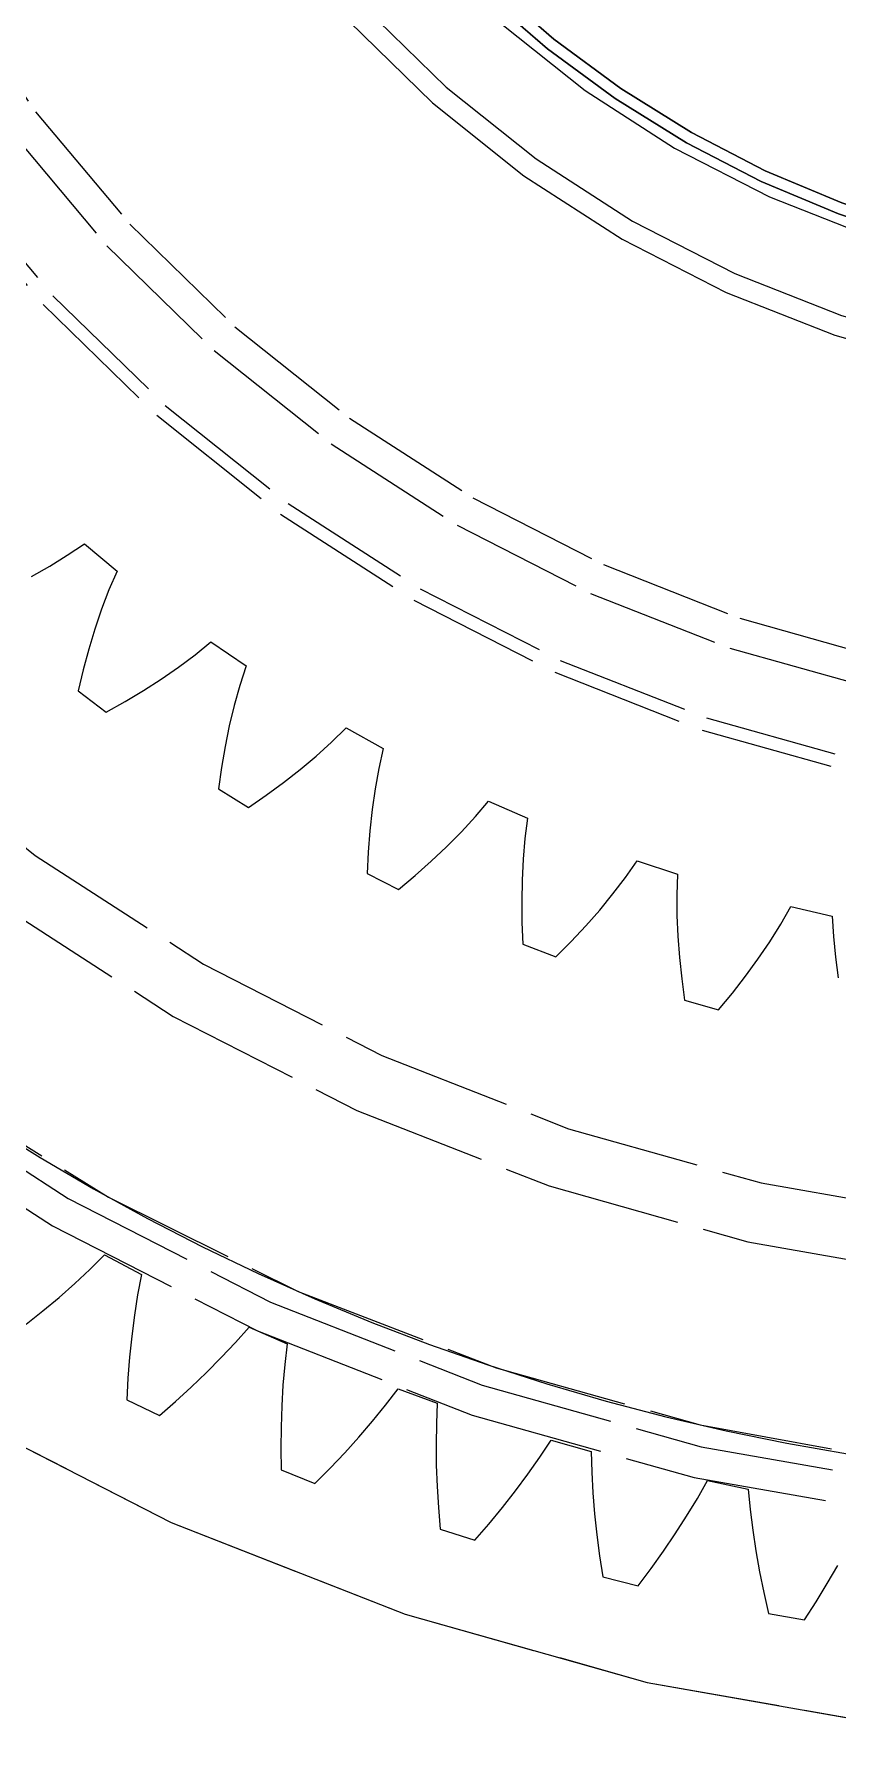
# Model space of a CAD drawing. Header units: millimetres. Extents: x -9 to 234, y -53 to 196.
# Drawn here: x 14.08 to 21.72, y 121.71 to 137.99 of the extents above; entities that cross this region are included whole.
import ezdxf

# ---------------------------------------------------------------- set-up
doc = ezdxf.new("R2010")
doc.units = ezdxf.units.MM
doc.linetypes.add('DASHED', pattern=[1.524, 1.27, -0.254])
doc.layers.add('HIDDEN', color=8, linetype='DASHED')
doc.layers.add('VISIBLE', color=7, linetype='CONTINUOUS')

msp = doc.modelspace()

# ---------------------------------------------------------------- linework, layer by layer
at = {"layer": 'HIDDEN'}
for points in [[(12.40764, 127.83736), (14.25, 126.64744), (16.20168, 125.64687), (18.24329, 124.8456), (20.35454, 124.25159), (22.51444, 123.87074), (24.70152, 123.70684), (26.89406, 123.76152), (29.07026, 124.03423), (31.20849, 124.52227), (33.2875, 125.22078), (35.28663, 126.12282), (37.18602, 127.21943), (38.96678, 128.49971), (40.61121, 129.95093), (42.10298, 131.55867), (43.42725, 133.30696), (44.57087, 135.17841), (45.52248, 137.15443), (46.2726, 139.21539), (46.81379, 141.34078), (47.14068, 143.50951), (47.25, 145.7)], [(12.40764, 127.83736), (14.25, 126.64744), (16.20168, 125.64687), (18.24329, 124.8456), (20.35454, 124.25159), (22.51444, 123.87074), (24.70152, 123.70684), (26.89406, 123.76152), (29.07026, 124.03423), (31.20849, 124.52227), (33.2875, 125.22078), (35.28663, 126.12282), (37.18602, 127.21943), (38.96678, 128.49971), (40.61121, 129.95093), (42.10298, 131.55867), (43.42725, 133.30696), (44.57087, 135.17841), (45.52248, 137.15443), (46.2726, 139.21539), (46.81379, 141.34078), (47.14068, 143.50951), (47.25, 145.7)], [(12.58276, 128.08095), (14.4, 126.90725), (16.32507, 125.92032), (18.33884, 125.12998), (20.4213, 124.54406), (22.55174, 124.16841), (24.709, 124.00674), (26.87164, 124.06068), (29.01817, 124.32967), (31.12724, 124.81105), (33.1779, 125.50004), (35.14977, 126.38978), (37.02325, 127.47144), (38.77973, 128.73426), (40.40174, 130.16569), (41.87316, 131.75151), (43.17938, 133.47595), (44.30741, 135.32189), (45.24603, 137.27096), (45.98593, 139.30381), (46.51974, 141.40023), (46.84217, 143.53938), (46.95, 145.7)], [(12.58276, 128.08095), (14.4, 126.90725), (16.32507, 125.92032), (18.33884, 125.12998), (20.4213, 124.54406), (22.55174, 124.16841), (24.709, 124.00674), (26.87164, 124.06068), (29.01817, 124.32967), (31.12724, 124.81105), (33.1779, 125.50004), (35.14977, 126.38978), (37.02325, 127.47144), (38.77973, 128.73426), (40.40174, 130.16569), (41.87316, 131.75151), (43.17938, 133.47595), (44.30741, 135.32189), (45.24603, 137.27096), (45.98593, 139.30381), (46.51974, 141.40023), (46.84217, 143.53938), (46.95, 145.7)], [(12.58276, 128.08095), (14.4, 126.90725), (16.32507, 125.92032), (18.33884, 125.12998), (20.4213, 124.54406), (22.55174, 124.16841), (24.709, 124.00674), (26.87164, 124.06068), (29.01817, 124.32967), (31.12724, 124.81105), (33.1779, 125.50004), (35.14977, 126.38978), (37.02325, 127.47144), (38.77973, 128.73426), (40.40174, 130.16569), (41.87316, 131.75151), (43.17938, 133.47595), (44.30741, 135.32189), (45.24603, 137.27096), (45.98593, 139.30381), (46.51974, 141.40023), (46.84217, 143.53938), (46.95, 145.7)], [(12.58276, 128.08095), (14.4, 126.90725), (16.32507, 125.92032), (18.33884, 125.12998), (20.4213, 124.54406), (22.55174, 124.16841), (24.709, 124.00674), (26.87164, 124.06068), (29.01817, 124.32967), (31.12724, 124.81105), (33.1779, 125.50004), (35.14977, 126.38978), (37.02325, 127.47144), (38.77973, 128.73426), (40.40174, 130.16569), (41.87316, 131.75151), (43.17938, 133.47595), (44.30741, 135.32189), (45.24603, 137.27096), (45.98593, 139.30381), (46.51974, 141.40023), (46.84217, 143.53938), (46.95, 145.7)], [(12.59526, 131.36043), (14.0859, 130.17169), (15.6875, 129.13726), (17.38413, 128.26745), (19.15894, 127.57089), (20.99429, 127.0545), (22.87193, 126.72343), (24.7732, 126.58094), (26.67921, 126.62848), (28.57102, 126.86555), (30.42982, 127.28981), (32.23715, 127.89704), (33.97503, 128.6812), (35.6262, 129.6345), (37.17424, 130.74747), (38.60378, 132.00905), (39.9006, 133.40669), (41.05182, 134.9265), (42.04599, 136.55339), (42.87323, 138.27118), (43.52533, 140.06281), (43.9958, 141.91046), (44.27996, 143.79576), (44.375, 145.7)], [(12.59526, 131.36043), (14.0859, 130.17169), (15.6875, 129.13726), (17.38413, 128.26745), (19.15894, 127.57089), (20.99429, 127.0545), (22.87193, 126.72343), (24.7732, 126.58094), (26.67921, 126.62848), (28.57102, 126.86555), (30.42982, 127.28981), (32.23715, 127.89704), (33.97503, 128.6812), (35.6262, 129.6345), (37.17424, 130.74747), (38.60378, 132.00905), (39.9006, 133.40669), (41.05182, 134.9265), (42.04599, 136.55339), (42.87323, 138.27118), (43.52533, 140.06281), (43.9958, 141.91046), (44.27996, 143.79576), (44.375, 145.7)], [(13.25, 124.91539), (15.37911, 123.82386), (17.60632, 122.94974), (19.9095, 122.30173), (22.26575, 121.88626), (24.65166, 121.70746), (27.04352, 121.76711), (29.41756, 122.06461), (31.75017, 122.59702), (34.01818, 123.35903), (36.19906, 124.34308), (38.27111, 125.53938), (40.21376, 126.93604), (42.00768, 128.5192), (43.63507, 130.2731), (45.07973, 132.18032), (46.32732, 134.2219), (47.36543, 136.37756), (48.18375, 138.62588), (48.77414, 140.94449), (49.13074, 143.31037), (49.25, 145.7)], [(13.25, 124.91539), (15.37911, 123.82386), (17.60632, 122.94974), (19.9095, 122.30173), (22.26575, 121.88626), (24.65166, 121.70746), (27.04352, 121.76711), (29.41756, 122.06461), (31.75017, 122.59702), (34.01818, 123.35903), (36.19906, 124.34308), (38.27111, 125.53938), (40.21376, 126.93604), (42.00768, 128.5192), (43.63507, 130.2731), (45.07973, 132.18032), (46.32732, 134.2219), (47.36543, 136.37756), (48.18375, 138.62588), (48.77414, 140.94449), (49.13074, 143.31037), (49.25, 145.7)], [(13.25, 124.91539), (15.37911, 123.82386), (17.60632, 122.94974), (19.9095, 122.30173), (22.26575, 121.88626), (24.65166, 121.70746), (27.04352, 121.76711), (29.41756, 122.06461), (31.75017, 122.59702), (34.01818, 123.35903), (36.19906, 124.34308), (38.27111, 125.53938), (40.21376, 126.93604), (42.00768, 128.5192), (43.63507, 130.2731), (45.07973, 132.18032), (46.32732, 134.2219), (47.36543, 136.37756), (48.18375, 138.62588), (48.77414, 140.94449), (49.13074, 143.31037), (49.25, 145.7)], [(13.25, 124.91539), (15.37911, 123.82386), (17.60632, 122.94974), (19.9095, 122.30173), (22.26575, 121.88626), (24.65166, 121.70746), (27.04352, 121.76711), (29.41756, 122.06461), (31.75017, 122.59702), (34.01818, 123.35903), (36.19906, 124.34308), (38.27111, 125.53938), (40.21376, 126.93604), (42.00768, 128.5192), (43.63507, 130.2731), (45.07973, 132.18032), (46.32732, 134.2219), (47.36543, 136.37756), (48.18375, 138.62588), (48.77414, 140.94449), (49.13074, 143.31037), (49.25, 145.7)], [(13.25, 124.91539), (15.37911, 123.82386), (17.60632, 122.94974), (19.9095, 122.30173), (22.26575, 121.88626), (24.65166, 121.70746), (27.04352, 121.76711), (29.41756, 122.06461), (31.75017, 122.59702), (34.01818, 123.35903), (36.19906, 124.34308), (38.27111, 125.53938), (40.21376, 126.93604), (42.00768, 128.5192), (43.63507, 130.2731), (45.07973, 132.18032), (46.32732, 134.2219), (47.36543, 136.37756), (48.18375, 138.62588), (48.77414, 140.94449), (49.13074, 143.31037), (49.25, 145.7)], [(13.75025, 129.70482), (15.4, 128.6393), (17.14764, 127.74333), (18.97581, 127.02583), (20.86634, 126.49392), (22.80043, 126.15289), (24.75887, 126.00612), (26.72218, 126.05509), (28.67087, 126.29929), (30.58556, 126.7363), (32.44722, 127.36179), (34.23735, 128.16953), (35.93816, 129.15149), (37.53275, 130.29792), (39.00527, 131.59742), (40.34108, 133.03708), (41.5269, 134.60259), (42.55096, 136.2784), (43.40308, 138.04783), (44.07478, 139.89332), (44.5594, 141.79652), (44.85211, 143.73851), (44.95, 145.7)], [(13.75025, 129.70482), (15.4, 128.6393), (17.14764, 127.74333), (18.97581, 127.02583), (20.86634, 126.49392), (22.80043, 126.15289), (24.75887, 126.00612), (26.72218, 126.05509), (28.67087, 126.29929), (30.58556, 126.7363), (32.44722, 127.36179), (34.23735, 128.16953), (35.93816, 129.15149), (37.53275, 130.29792), (39.00527, 131.59742), (40.34108, 133.03708), (41.5269, 134.60259), (42.55096, 136.2784), (43.40308, 138.04783), (44.07478, 139.89332), (44.5594, 141.79652), (44.85211, 143.73851), (44.95, 145.7)], [(13.75025, 129.70482), (15.4, 128.6393), (17.14764, 127.74333), (18.97581, 127.02583), (20.86634, 126.49392), (22.80043, 126.15289), (24.75887, 126.00612), (26.72218, 126.05509), (28.67087, 126.29929), (30.58556, 126.7363), (32.44722, 127.36179), (34.23735, 128.16953), (35.93816, 129.15149), (37.53275, 130.29792), (39.00527, 131.59742), (40.34108, 133.03708), (41.5269, 134.60259), (42.55096, 136.2784), (43.40308, 138.04783), (44.07478, 139.89332), (44.5594, 141.79652), (44.85211, 143.73851), (44.95, 145.7)], [(13.75025, 129.70482), (15.4, 128.6393), (17.14764, 127.74333), (18.97581, 127.02583), (20.86634, 126.49392), (22.80043, 126.15289), (24.75887, 126.00612), (26.72218, 126.05509), (28.67087, 126.29929), (30.58556, 126.7363), (32.44722, 127.36179), (34.23735, 128.16953), (35.93816, 129.15149), (37.53275, 130.29792), (39.00527, 131.59742), (40.34108, 133.03708), (41.5269, 134.60259), (42.55096, 136.2784), (43.40308, 138.04783), (44.07478, 139.89332), (44.5594, 141.79652), (44.85211, 143.73851), (44.95, 145.7)], [(13.30393, 138.39991), (14.09014, 137.24674), (14.98727, 136.17758), (15.9864, 135.20306), (17.07759, 134.33287), (18.25, 133.57564), (19.49198, 132.93892), (20.79119, 132.42902), (22.13471, 132.05101), (23.50919, 131.80865), (24.90097, 131.70435), (26.29622, 131.73915), (27.68107, 131.91269), (29.04177, 132.22326), (30.36477, 132.66777), (31.63695, 133.24179), (32.84565, 133.93964), (33.97886, 134.75436), (35.02532, 135.67786), (35.97462, 136.70097), (36.81734, 137.81352), (37.5451, 139.00444)], [(13.30393, 138.39991), (14.09014, 137.24674), (14.98727, 136.17758), (15.9864, 135.20306), (17.07759, 134.33287), (18.25, 133.57564), (19.49198, 132.93892), (20.79119, 132.42902), (22.13471, 132.05101), (23.50919, 131.80865), (24.90097, 131.70435), (26.29622, 131.73915), (27.68107, 131.91269), (29.04177, 132.22326), (30.36477, 132.66777), (31.63695, 133.24179), (32.84565, 133.93964), (33.97886, 134.75436), (35.02532, 135.67786), (35.97462, 136.70097), (36.81734, 137.81352), (37.5451, 139.00444)], [(13.85101, 137.0656), (14.76736, 135.97353), (15.78789, 134.97813), (16.90247, 134.08929), (18.1, 133.31584), (19.36859, 132.66547), (20.69564, 132.14464), (22.06795, 131.75853), (23.47189, 131.51098), (24.89349, 131.40444), (26.31864, 131.43999), (27.73317, 131.61725), (29.12302, 131.93447), (30.47438, 132.38851), (31.77381, 132.97483), (33.00841, 133.68763), (34.1659, 134.51981), (35.23479, 135.4631), (36.20444, 136.50814), (37.06521, 137.64452), (37.80857, 138.86097)], [(13.85101, 137.0656), (14.76736, 135.97353), (15.78789, 134.97813), (16.90247, 134.08929), (18.1, 133.31584), (19.36859, 132.66547), (20.69564, 132.14464), (22.06795, 131.75853), (23.47189, 131.51098), (24.89349, 131.40444), (26.31864, 131.43999), (27.73317, 131.61725), (29.12302, 131.93447), (30.47438, 132.38851), (31.77381, 132.97483), (33.00841, 133.68763), (34.1659, 134.51981), (35.23479, 135.4631), (36.20444, 136.50814), (37.06521, 137.64452), (37.80857, 138.86097)], [(17.21575, 138.24531), (17.99792, 137.4824), (18.85217, 136.80116), (19.77, 136.20836), (20.74229, 135.7099), (21.75939, 135.31072), (22.81117, 135.01479), (23.88719, 134.82506), (24.97676, 134.74341), (26.06904, 134.77065), (27.15318, 134.90651), (28.21841, 135.14964), (29.25414, 135.49762), (30.25007, 135.947), (31.19631, 136.49332), (32.08345, 137.13113), (32.90268, 137.8541), (33.64585, 138.65505)], [(13.19396, 136.5679), (14.16313, 135.41289), (15.24249, 134.36011), (16.42131, 133.42004), (17.68787, 132.602), (19.02959, 131.91414), (20.43312, 131.3633), (21.88453, 130.95493), (23.36939, 130.69311), (24.87294, 130.58044), (26.38024, 130.61803), (27.8763, 130.80551), (29.34626, 131.14102), (30.77551, 131.62122), (32.14985, 132.24134), (33.45561, 132.99523), (34.67982, 133.87537), (35.81032, 134.87304), (36.83586, 135.97831), (37.74625, 137.1802), (38.53245, 138.46676)], [(13.29301, 136.64293), (14.25422, 135.49741), (15.32471, 134.45328), (16.49384, 133.52093), (17.75, 132.70962), (19.08069, 132.02741), (20.4727, 131.48109), (21.91219, 131.07608), (23.38484, 130.81641), (24.87604, 130.70466), (26.37095, 130.74194), (27.85472, 130.92788), (29.31261, 131.26064), (30.73012, 131.73689), (32.09316, 132.35192), (33.38819, 133.09961), (34.60235, 133.97253), (35.72355, 134.962), (36.74067, 136.05819), (37.64358, 137.2502), (38.42332, 138.52619)], [(17.06914, 138.10927), (17.86559, 137.33244), (18.73542, 136.63877), (19.67, 136.03516), (20.66004, 135.52759), (21.69569, 135.12113), (22.76667, 134.8198), (23.86232, 134.62661), (24.97177, 134.54347), (26.08399, 134.57121), (27.18791, 134.70955), (28.27258, 134.95711), (29.32721, 135.31145), (30.34131, 135.76903), (31.30482, 136.32531), (32.20815, 136.97476), (33.04232, 137.71093), (33.79906, 138.52649)], [(18.42387, 138.46077), (19.02099, 137.94101), (19.65753, 137.47037), (20.32948, 137.05182), (21.03257, 136.68802), (21.76236, 136.38126), (22.51423, 136.13349), (23.28341, 135.94628), (24.06505, 135.82081), (24.85418, 135.75788), (25.64582, 135.75788), (26.43495, 135.82081), (27.21659, 135.94628), (27.98577, 136.13349), (28.73764, 136.38126), (29.46743, 136.68802), (30.17052, 137.05182), (30.84247, 137.47037), (31.47901, 137.94101), (32.07613, 138.46077)], [(18.52727, 138.08222), (19.31916, 137.45071), (20.17, 136.90118), (21.07132, 136.4391), (22.01418, 136.06906), (22.98919, 135.79473), (23.98667, 135.61885), (24.9967, 135.54316), (26.00926, 135.56841), (27.01427, 135.69435), (28.00174, 135.91974), (28.96186, 136.24232), (29.8851, 136.6589), (30.76227, 137.16534), (31.58466, 137.75659), (32.34409, 138.42679)], [(18.3579, 138.37179), (18.96123, 137.84793), (19.60423, 137.3736), (20.28284, 136.9518), (20.99279, 136.58519), (21.72959, 136.27608), (22.48861, 136.02641), (23.26504, 135.83777), (24.05399, 135.71135), (24.85049, 135.64794), (25.64951, 135.64794), (26.44601, 135.71135), (27.23496, 135.83777), (28.01139, 136.02641), (28.77041, 136.27608), (29.50721, 136.58519), (30.21716, 136.9518), (30.89577, 137.3736), (31.53877, 137.84793), (32.1421, 138.37179)], [(14.22438, 132.92497), (14.39234, 133.02783)], [(14.22438, 132.92497), (14.39234, 133.02783)], [(14.39234, 133.02783), (14.55414, 133.13622)], [(14.39234, 133.02783), (14.55414, 133.13622)], [(14.55414, 133.13622), (14.8655, 132.87767)], [(14.55414, 133.13622), (14.8655, 132.87767)], [(14.05085, 132.82724), (14.22438, 132.92497)], [(14.05085, 132.82724), (14.22438, 132.92497)], [(14.8655, 132.87767), (14.78869, 132.69871)], [(14.8655, 132.87767), (14.78869, 132.69871)], [(14.78869, 132.69871), (14.71845, 132.51471)], [(14.78869, 132.69871), (14.71845, 132.51471)], [(14.71845, 132.51471), (14.65426, 132.32618)], [(14.71845, 132.51471), (14.65426, 132.32618)], [(14.65426, 132.32618), (14.59577, 132.1335)], [(14.65426, 132.32618), (14.59577, 132.1335)], [(15.6079, 132.08007), (15.75901, 132.20292)], [(15.6079, 132.08007), (15.75901, 132.20292)], [(15.75901, 132.20292), (16.09289, 131.97421)], [(15.75901, 132.20292), (16.09289, 131.97421)], [(14.59577, 132.1335), (14.54275, 131.93697)], [(14.59577, 132.1335), (14.54275, 131.93697)], [(15.45014, 131.96215), (15.6079, 132.08007)], [(15.45014, 131.96215), (15.6079, 132.08007)], [(14.54275, 131.93697), (14.49499, 131.73682)], [(14.54275, 131.93697), (14.49499, 131.73682)], [(15.28638, 131.84882), (15.45014, 131.96215)], [(15.28638, 131.84882), (15.45014, 131.96215)], [(16.09289, 131.97421), (16.03292, 131.78892)], [(16.09289, 131.97421), (16.03292, 131.78892)], [(14.49499, 131.73682), (14.76311, 131.53435)], [(14.49499, 131.73682), (14.76311, 131.53435)], [(14.94254, 131.63505), (15.11706, 131.73984)], [(14.94254, 131.63505), (15.11706, 131.73984)], [(15.11706, 131.73984), (15.28638, 131.84882)], [(15.11706, 131.73984), (15.28638, 131.84882)], [(16.03292, 131.78892), (15.97996, 131.59922)], [(16.03292, 131.78892), (15.97996, 131.59922)], [(14.76311, 131.53435), (14.94254, 131.63505)], [(14.76311, 131.53435), (14.94254, 131.63505)], [(15.97996, 131.59922), (15.93344, 131.40557)], [(15.97996, 131.59922), (15.93344, 131.40557)], [(15.93344, 131.40557), (15.89298, 131.20832)], [(15.93344, 131.40557), (15.89298, 131.20832)], [(16.90572, 131.24851), (17.04485, 131.38478)], [(16.90572, 131.24851), (17.04485, 131.38478)], [(17.04485, 131.38478), (17.39841, 131.18785)], [(17.04485, 131.38478), (17.39841, 131.18785)], [(16.75951, 131.11654), (16.90572, 131.24851)], [(16.75951, 131.11654), (16.90572, 131.24851)], [(15.89298, 131.20832), (15.85831, 131.00774)], [(15.89298, 131.20832), (15.85831, 131.00774)], [(16.6069, 130.98858), (16.75951, 131.11654)], [(16.6069, 130.98858), (16.75951, 131.11654)], [(17.39841, 131.18785), (17.35579, 130.99782)], [(17.39841, 131.18785), (17.35579, 130.99782)], [(15.85831, 131.00774), (15.82922, 130.80404)], [(15.85831, 131.00774), (15.82922, 130.80404)], [(16.44836, 130.86445), (16.6069, 130.98858)], [(16.44836, 130.86445), (16.6069, 130.98858)], [(17.35579, 130.99782), (17.32056, 130.80404)], [(17.35579, 130.99782), (17.32056, 130.80404)], [(15.82922, 130.80404), (16.11489, 130.62717)], [(15.82922, 130.80404), (16.11489, 130.62717)], [(16.11489, 130.62717), (16.28426, 130.744)], [(16.11489, 130.62717), (16.28426, 130.744)], [(16.28426, 130.744), (16.44836, 130.86445)], [(16.28426, 130.744), (16.44836, 130.86445)], [(17.32056, 130.80404), (17.2921, 130.60693)], [(17.32056, 130.80404), (17.2921, 130.60693)], [(17.2921, 130.60693), (17.27002, 130.40678)], [(17.2921, 130.60693), (17.27002, 130.40678)], [(18.27473, 130.54024), (18.40069, 130.68877)], [(18.27473, 130.54024), (18.40069, 130.68877)], [(18.40069, 130.68877), (18.77092, 130.5253)], [(18.40069, 130.68877), (18.77092, 130.5253)], [(17.27002, 130.40678), (17.25401, 130.20385)], [(17.27002, 130.40678), (17.25401, 130.20385)], [(18.14133, 130.39535), (18.27473, 130.54024)], [(18.14133, 130.39535), (18.27473, 130.54024)], [(18.77092, 130.5253), (18.74601, 130.33215)], [(18.77092, 130.5253), (18.74601, 130.33215)], [(17.85476, 130.11562), (18.00117, 130.25385)], [(17.85476, 130.11562), (18.00117, 130.25385)], [(18.00117, 130.25385), (18.14133, 130.39535)], [(18.00117, 130.25385), (18.14133, 130.39535)], [(18.74601, 130.33215), (18.72881, 130.13595)], [(18.74601, 130.33215), (18.72881, 130.13595)], [(17.25401, 130.20385), (17.24384, 129.99834)], [(17.25401, 130.20385), (17.24384, 129.99834)], [(17.70247, 129.98055), (17.85476, 130.11562)], [(17.70247, 129.98055), (17.85476, 130.11562)], [(18.72881, 130.13595), (18.71866, 129.93705)], [(18.72881, 130.13595), (18.71866, 129.93705)], [(19.70325, 129.96131), (19.81497, 130.12083)], [(19.70325, 129.96131), (19.81497, 130.12083)], [(19.81497, 130.12083), (20.1987, 129.99222)], [(19.81497, 130.12083), (20.1987, 129.99222)], [(17.24384, 129.99834), (17.5446, 129.84858)], [(17.24384, 129.99834), (17.5446, 129.84858)], [(17.5446, 129.84858), (17.70247, 129.98055)], [(17.5446, 129.84858), (17.70247, 129.98055)], [(18.71866, 129.93705), (18.71514, 129.73572)], [(18.71866, 129.93705), (18.71514, 129.73572)], [(19.58378, 129.80473), (19.70325, 129.96131)], [(19.58378, 129.80473), (19.70325, 129.96131)], [(20.1987, 129.99222), (20.19173, 129.79759)], [(20.1987, 129.99222), (20.19173, 129.79759)], [(19.45728, 129.65091), (19.58378, 129.80473)], [(19.45728, 129.65091), (19.58378, 129.80473)], [(20.19173, 129.79759), (20.1927, 129.60064)], [(20.19173, 129.79759), (20.1927, 129.60064)], [(18.71514, 129.73572), (18.71792, 129.53218)], [(18.71514, 129.73572), (18.71792, 129.53218)], [(19.32425, 129.49975), (19.45728, 129.65091)], [(19.32425, 129.49975), (19.45728, 129.65091)], [(20.1927, 129.60064), (20.20095, 129.40166)], [(20.1927, 129.60064), (20.20095, 129.40166)], [(21.17909, 129.51666), (21.27562, 129.68581)], [(21.17909, 129.51666), (21.27562, 129.68581)], [(21.27562, 129.68581), (21.66958, 129.59315)], [(21.27562, 129.68581), (21.66958, 129.59315)], [(21.66958, 129.59315), (21.68059, 129.39871)], [(21.66958, 129.59315), (21.68059, 129.39871)], [(18.71792, 129.53218), (18.72676, 129.32661)], [(18.71792, 129.53218), (18.72676, 129.32661)], [(19.18508, 129.3512), (19.32425, 129.49975)], [(19.18508, 129.3512), (19.32425, 129.49975)], [(21.07459, 129.34972), (21.17909, 129.51666)], [(21.07459, 129.34972), (21.17909, 129.51666)], [(18.72676, 129.32661), (19.04005, 129.20524)], [(18.72676, 129.32661), (19.04005, 129.20524)], [(19.04005, 129.20524), (19.18508, 129.3512)], [(19.04005, 129.20524), (19.18508, 129.3512)], [(20.20095, 129.40166), (20.21602, 129.20086)], [(20.20095, 129.40166), (20.21602, 129.20086)], [(20.96282, 129.18489), (21.07459, 129.34972)], [(20.96282, 129.18489), (21.07459, 129.34972)], [(21.68059, 129.39871), (21.69973, 129.20269)], [(21.68059, 129.39871), (21.69973, 129.20269)], [(20.21602, 129.20086), (20.23756, 128.99845)], [(20.21602, 129.20086), (20.23756, 128.99845)], [(20.8443, 129.0221), (20.96282, 129.18489)], [(20.8443, 129.0221), (20.96282, 129.18489)], [(21.69973, 129.20269), (21.72631, 129.00532)], [(21.69973, 129.20269), (21.72631, 129.00532)], [(20.23756, 128.99845), (20.26533, 128.79457)], [(20.23756, 128.99845), (20.26533, 128.79457)], [(20.71942, 128.86135), (20.8443, 129.0221)], [(20.71942, 128.86135), (20.8443, 129.0221)], [(20.26533, 128.79457), (20.58849, 128.70262)], [(20.26533, 128.79457), (20.58849, 128.70262)], [(20.58849, 128.70262), (20.71942, 128.86135)], [(20.58849, 128.70262), (20.71942, 128.86135)], [(13.06994, 127.98289), (14.78381, 126.91946), (16.58978, 126.02131), (18.47198, 125.29636), (20.41383, 124.75098), (22.39825, 124.38997)], [(13.6339, 127.60812), (14.13316, 127.29713), (14.64074, 126.99991), (15.15626, 126.71668), (15.67933, 126.44767), (16.20957, 126.19306), (16.74658, 125.95306), (17.28995, 125.72783), (17.83927, 125.51755), (18.39415, 125.32238), (18.95415, 125.14246), (19.51887, 124.97793), (20.08788, 124.82891), (20.66075, 124.69551), (21.23706, 124.57782), (21.81637, 124.47595), (22.39825, 124.38997)], [(14.60772, 126.23139), (14.74734, 126.36883)], [(14.60772, 126.23139), (14.74734, 126.36883)], [(14.74734, 126.36883), (15.09675, 126.18305)], [(14.74734, 126.36883), (15.09675, 126.18305)], [(14.4629, 126.09696), (14.60772, 126.23139)], [(14.4629, 126.09696), (14.60772, 126.23139)], [(15.09675, 126.18305), (15.06088, 125.99044)], [(15.09675, 126.18305), (15.06088, 125.99044)], [(14.31325, 125.96541), (14.4629, 126.09696)], [(14.31325, 125.96541), (14.4629, 126.09696)], [(14.15902, 125.83665), (14.31325, 125.96541)], [(14.15902, 125.83665), (14.31325, 125.96541)], [(15.06088, 125.99044), (15.03041, 125.79521)], [(15.06088, 125.99044), (15.03041, 125.79521)], [(14.00044, 125.71059), (14.15902, 125.83665)], [(14.00044, 125.71059), (14.15902, 125.83665)], [(15.03041, 125.79521), (15.00504, 125.59758)], [(15.03041, 125.79521), (15.00504, 125.59758)], [(15.9917, 125.53644), (16.1214, 125.68329)], [(15.9917, 125.53644), (16.1214, 125.68329)], [(16.1214, 125.68329), (16.48291, 125.52233)], [(16.1214, 125.68329), (16.48291, 125.52233)], [(15.00504, 125.59758), (14.98453, 125.39772)], [(15.00504, 125.59758), (14.98453, 125.39772)], [(15.85662, 125.39224), (15.9917, 125.53644)], [(15.85662, 125.39224), (15.9917, 125.53644)], [(16.48291, 125.52233), (16.46057, 125.32769)], [(16.48291, 125.52233), (16.46057, 125.32769)], [(14.98453, 125.39772), (14.9687, 125.19576)], [(14.98453, 125.39772), (14.9687, 125.19576)], [(15.71651, 125.25058), (15.85662, 125.39224)], [(15.71651, 125.25058), (15.85662, 125.39224)], [(14.9687, 125.19576), (14.95741, 124.99183)], [(14.9687, 125.19576), (14.95741, 124.99183)], [(15.57164, 125.11137), (15.71651, 125.25058)], [(15.57164, 125.11137), (15.71651, 125.25058)], [(16.46057, 125.32769), (16.44379, 125.13082)], [(16.46057, 125.32769), (16.44379, 125.13082)], [(15.42224, 124.97456), (15.57164, 125.11137)], [(15.42224, 124.97456), (15.57164, 125.11137)], [(16.44379, 125.13082), (16.43227, 124.9319)], [(16.44379, 125.13082), (16.43227, 124.9319)], [(17.42079, 124.93973), (17.53993, 125.09527)], [(17.42079, 124.93973), (17.53993, 125.09527)], [(17.53993, 125.09527), (17.91179, 124.95992)], [(17.53993, 125.09527), (17.91179, 124.95992)], [(14.95741, 124.99183), (15.26849, 124.84011)], [(14.95741, 124.99183), (15.26849, 124.84011)], [(15.26849, 124.84011), (15.42224, 124.97456)], [(15.26849, 124.84011), (15.42224, 124.97456)], [(16.43227, 124.9319), (16.42575, 124.73109)], [(16.43227, 124.9319), (16.42575, 124.73109)], [(17.2961, 124.78646), (17.42079, 124.93973)], [(17.2961, 124.78646), (17.42079, 124.93973)], [(17.91179, 124.95992), (17.90308, 124.7642)], [(17.91179, 124.95992), (17.90308, 124.7642)], [(16.42575, 124.73109), (16.42405, 124.52852)], [(16.42575, 124.73109), (16.42405, 124.52852)], [(17.16621, 124.63537), (17.2961, 124.78646)], [(17.16621, 124.63537), (17.2961, 124.78646)], [(17.90308, 124.7642), (17.90008, 124.56663)], [(17.90308, 124.7642), (17.90008, 124.56663)], [(17.0314, 124.48639), (17.16621, 124.63537)], [(17.0314, 124.48639), (17.16621, 124.63537)], [(17.90008, 124.56663), (17.90246, 124.3674)], [(17.90008, 124.56663), (17.90246, 124.3674)], [(18.88803, 124.44417), (18.99602, 124.60764)], [(18.88803, 124.44417), (18.99602, 124.60764)], [(18.99602, 124.60764), (19.37642, 124.49856)], [(18.99602, 124.60764), (19.37642, 124.49856)], [(16.42405, 124.52852), (16.42701, 124.3243)], [(16.42405, 124.52852), (16.42701, 124.3243)], [(16.89191, 124.33949), (17.0314, 124.48639)], [(16.89191, 124.33949), (17.0314, 124.48639)], [(18.77433, 124.28257), (18.88803, 124.44417)], [(18.77433, 124.28257), (18.88803, 124.44417)], [(19.37642, 124.49856), (19.38138, 124.3027)], [(19.37642, 124.49856), (19.38138, 124.3027)], [(16.42701, 124.3243), (16.74792, 124.19465)], [(16.42701, 124.3243), (16.74792, 124.19465)], [(16.74792, 124.19465), (16.89191, 124.33949)], [(16.74792, 124.19465), (16.89191, 124.33949)], [(17.90246, 124.3674), (17.90996, 124.16662)], [(17.90246, 124.3674), (17.90996, 124.16662)], [(18.6553, 124.12278), (18.77433, 124.28257)], [(18.6553, 124.12278), (18.77433, 124.28257)], [(19.38138, 124.3027), (19.39217, 124.10541)], [(19.38138, 124.3027), (19.39217, 124.10541)], [(20.38626, 124.05216), (20.48259, 124.22276)], [(20.38626, 124.05216), (20.48259, 124.22276)], [(20.48259, 124.22276), (20.86967, 124.14048)], [(20.48259, 124.22276), (20.86967, 124.14048)], [(17.90996, 124.16662), (17.9224, 123.96443)], [(17.90996, 124.16662), (17.9224, 123.96443)], [(18.53121, 123.96477), (18.6553, 124.12278)], [(18.53121, 123.96477), (18.6553, 124.12278)], [(19.39217, 124.10541), (19.40844, 123.90682)], [(19.39217, 124.10541), (19.40844, 123.90682)], [(20.28411, 123.88302), (20.38626, 124.05216)], [(20.28411, 123.88302), (20.38626, 124.05216)], [(20.86967, 124.14048), (20.88828, 123.94545)], [(20.86967, 124.14048), (20.88828, 123.94545)], [(17.9224, 123.96443), (17.9396, 123.76091)], [(17.9224, 123.96443), (17.9396, 123.76091)], [(18.4023, 123.8085), (18.53121, 123.96477)], [(18.4023, 123.8085), (18.53121, 123.96477)], [(19.40844, 123.90682), (19.42994, 123.70706)], [(19.40844, 123.90682), (19.42994, 123.70706)], [(20.88828, 123.94545), (20.9128, 123.74939)], [(20.88828, 123.94545), (20.9128, 123.74939)], [(17.9396, 123.76091), (18.26877, 123.65396)], [(17.9396, 123.76091), (18.26877, 123.65396)], [(18.26877, 123.65396), (18.4023, 123.8085)], [(18.26877, 123.65396), (18.4023, 123.8085)], [(20.17651, 123.71532), (20.28411, 123.88302)], [(20.17651, 123.71532), (20.28411, 123.88302)], [(20.9128, 123.74939), (20.94289, 123.55242)], [(20.9128, 123.74939), (20.94289, 123.55242)], [(19.42994, 123.70706), (19.45644, 123.50623)], [(19.42994, 123.70706), (19.45644, 123.50623)], [(20.06375, 123.54903), (20.17651, 123.71532)], [(20.06375, 123.54903), (20.17651, 123.71532)], [(19.45644, 123.50623), (19.4878, 123.30441)], [(19.45644, 123.50623), (19.4878, 123.30441)], [(19.94606, 123.38415), (20.06375, 123.54903)], [(19.94606, 123.38415), (20.06375, 123.54903)], [(20.94289, 123.55242), (20.97826, 123.35465)], [(20.94289, 123.55242), (20.97826, 123.35465)], [(21.62156, 123.24122), (21.72244, 123.41497)], [(21.62156, 123.24122), (21.72244, 123.41497)], [(19.4878, 123.30441), (19.82363, 123.22067)], [(19.4878, 123.30441), (19.82363, 123.22067)], [(19.82363, 123.22067), (19.94606, 123.38415)], [(19.82363, 123.22067), (19.94606, 123.38415)], [(20.97826, 123.35465), (21.01872, 123.15615)], [(20.97826, 123.35465), (21.01872, 123.15615)], [(21.51565, 123.06853), (21.62156, 123.24122)], [(21.51565, 123.06853), (21.62156, 123.24122)], [(21.01872, 123.15615), (21.06407, 122.95701)], [(21.01872, 123.15615), (21.06407, 122.95701)], [(21.06407, 122.95701), (21.40493, 122.89691)], [(21.06407, 122.95701), (21.40493, 122.89691)], [(21.40493, 122.89691), (21.51565, 123.06853)], [(21.40493, 122.89691), (21.51565, 123.06853)]]:
    msp.add_lwpolyline(points, dxfattribs=at)
at = {"layer": 'VISIBLE'}
for points in [[(13.25, 124.91539), (15.37911, 123.82386), (17.60632, 122.94974), (19.9095, 122.30173), (22.26575, 121.88626), (24.65166, 121.70746), (27.04352, 121.76711), (29.41756, 122.06461), (31.75017, 122.59702), (34.01818, 123.35903), (36.19906, 124.34308), (38.27111, 125.53938), (40.21376, 126.93604), (42.00768, 128.5192), (43.63507, 130.2731), (45.07973, 132.18032), (46.32732, 134.2219), (47.36543, 136.37756), (48.18375, 138.62588), (48.77414, 140.94449), (49.13074, 143.31037), (49.25, 145.7)], [(17.21575, 138.24531), (17.99792, 137.4824), (18.85217, 136.80116), (19.77, 136.20836), (20.74229, 135.7099), (21.75939, 135.31072), (22.81117, 135.01479), (23.88719, 134.82506), (24.97676, 134.74341), (26.06904, 134.77065), (27.15318, 134.90651), (28.21841, 135.14964), (29.25414, 135.49762), (30.25007, 135.947), (31.19631, 136.49332), (32.08345, 137.13113), (32.90268, 137.8541), (33.64585, 138.65505)], [(17.06914, 138.10927), (17.86559, 137.33244), (18.73542, 136.63877), (19.67, 136.03516), (20.66004, 135.52759), (21.69569, 135.12113), (22.76667, 134.8198), (23.86232, 134.62661), (24.97177, 134.54347), (26.08399, 134.57121), (27.18791, 134.70955), (28.27258, 134.95711), (29.32721, 135.31145), (30.34131, 135.76903), (31.30482, 136.32531), (32.20815, 136.97476), (33.04232, 137.71093), (33.79906, 138.52649)], [(32.07613, 138.46077), (31.47901, 137.94101), (30.84247, 137.47037), (30.17052, 137.05182), (29.46743, 136.68802), (28.73764, 136.38126), (27.98577, 136.13349), (27.21659, 135.94628), (26.43495, 135.82081), (25.64582, 135.75788), (24.85418, 135.75788), (24.06505, 135.82081), (23.28341, 135.94628), (22.51423, 136.13349), (21.76236, 136.38126), (21.03257, 136.68802), (20.32948, 137.05182), (19.65753, 137.47037), (19.02099, 137.94101), (18.42387, 138.46077)], [(18.52727, 138.08222), (19.31916, 137.45071), (20.17, 136.90118), (21.07132, 136.4391), (22.01418, 136.06906), (22.98919, 135.79473), (23.98667, 135.61885), (24.9967, 135.54316), (26.00926, 135.56841), (27.01427, 135.69435), (28.00174, 135.91974), (28.96186, 136.24232), (29.8851, 136.6589), (30.76227, 137.16534), (31.58466, 137.75659), (32.34409, 138.42679)], [(32.1421, 138.37179), (31.53877, 137.84793), (30.89577, 137.3736), (30.21716, 136.9518), (29.50721, 136.58519), (28.77041, 136.27608), (28.01139, 136.02641), (27.23496, 135.83777), (26.44601, 135.71135), (25.64951, 135.64794), (24.85049, 135.64794), (24.05399, 135.71135), (23.26504, 135.83777), (22.48861, 136.02641), (21.72959, 136.27608), (20.99279, 136.58519), (20.28284, 136.9518), (19.60423, 137.3736), (18.96123, 137.84793), (18.3579, 138.37179)]]:
    msp.add_lwpolyline(points, dxfattribs=at)

doc.saveas('drawing.dxf')
